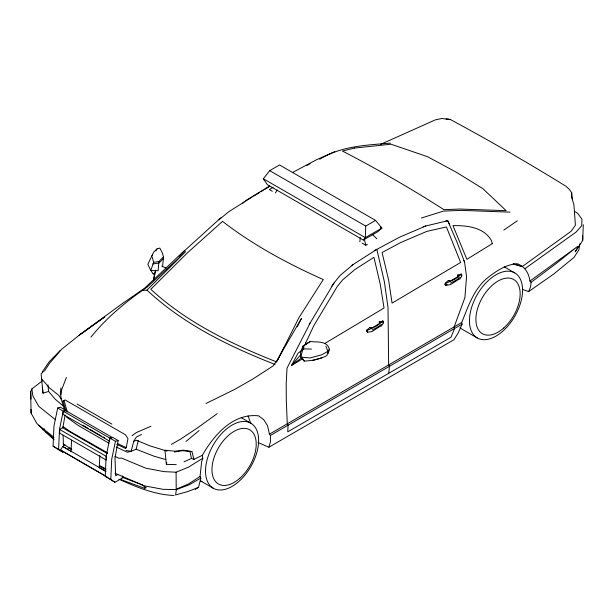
<?xml version="1.0" encoding="UTF-8"?>
<svg xmlns="http://www.w3.org/2000/svg" width="614" height="614" viewBox="0 0 614 614"><rect width="100%" height="100%" fill="white"/><g stroke="black" fill="none" stroke-linecap="round" stroke-linejoin="round"><path stroke-width="0.92" d="M184.054 461.812L191.476 458.428L193.932 459.356L202.29 455.365C213.902 435.142 232.936 412.861 258.755 415.87L263.851 419.846L267.527 425.725L269.423 434.167L270.429 435.433L270.413 441.98L268.901 447.222L258.034 442.533M54.04 437.398L37.001 423.729L31.068 413.107L31.091 409.415M375.553 220.395L365.714 226.082L365.338 237.641L363.319 240.059L267.305 184.622L263.337 178.751L269.692 170.646L279.539 164.959L375.553 220.395L381.916 228.07L377.948 231.616L363.319 240.059M53.057 446.132L62.758 452.15L53.057 446.132L53.971 425.916L57.701 407.965L60.387 407.205L65.944 410.413L63.257 411.173L57.701 407.965M58.606 449.341L59.52 429.125L63.257 411.173M122.547 475.888L123.069 477.638L114.948 482.282L105.24 476.264L106.161 456.048L109.891 438.097L112.577 437.337L118.134 440.545L115.002 457.967L115.632 475.743L117.834 474.492M114.948 482.282L110.796 479.473L111.71 459.257L115.447 441.305L118.134 440.545M71.024 451.459L71.6 440.146M99.238 467.753L99.859 455.496M380.45 144.42L435.426 119.837L441.781 118.517L450.285 119.461C489.511 140.598 528.147 162.879 566.054 186.303L569.416 189.503L571.68 192.727L571.427 196.641L573.883 204.378L575.418 225.184L571.127 231.263L522.268 266.553L513.258 264.035M578.327 246.344L575.195 251.855L582.717 240.419L583.285 224.701M154.743 274.266L153.116 273.821L150.798 270.513L147.813 264.319L153.715 252.055L157.138 248.785L159.809 248.079L162.088 252.408L163.508 256.798L162.556 266.737M329.388 349.297L327.868 351.292L326.993 355.475C320.178 359.282 312.019 360.733 304.245 361.07L300.783 357.11L302.518 350.402L302.909 346.189L310.2 341.491C316.962 342.412 327.369 340.509 329.388 349.297L328.145 353.725M359.858 241.832L360.257 237.518M388.785 372.928L389.483 365.99L388.631 364.632L388.01 307.622L384.402 281.926L376.835 249.361L399.537 237.196L425.84 225.967L447.729 220.718L457.023 242.215L464.552 262.017L466.548 276.607L464.89 297.652L454.084 327.062L454.49 328.674L451.014 337.224L287.743 431.826L288.066 425.095L287.275 423.706L286.301 400.62L286.193 383.75L287.014 368.139L310.392 322.588L334.001 283L339.849 275.717L352.92 264.657L376.835 249.361L374.271 250.604M195.152 489.465L198.529 487.355L200.832 478.099L200.049 476.479L201.645 461.774L202.797 458.221L202.29 455.365M60.901 387.956L60.318 393.152L61.354 399.407L64.57 409.983M531.095 282.302L529.951 281.058L577.452 246.559L556.161 263.536L531.095 282.302L530.573 286.799L528.6 291.627L522.46 289.34M61.078 394.702L61.738 389.46L66.419 377.464M302.518 350.402L303.592 348.929L304.122 345.321M200.832 478.099L189.15 484.83L176.387 489.596L175.573 494.93L187.562 491.63L198.529 487.355M366.642 331.23L366.819 330.109L369.843 327.492L371.977 327.96L379.613 323.471L379.237 321.959L383.029 321.122L383.313 322.979L381.409 326.057L380.526 326.103L372.007 331.583L367.648 332.197L366.642 331.23L367.648 332.197M367.187 331.453L367.372 330.34L376.635 326.057L383.029 321.122M445.05 284.305L445.227 283.192L448.251 280.567L450.384 281.035L458.021 276.546L457.645 275.041L461.436 274.197L461.72 276.062L459.817 279.132L458.934 279.186L450.415 284.666L446.056 285.272L445.05 284.305L446.056 285.272M445.595 284.535L445.779 283.415L455.043 279.132L461.436 274.197M579.839 243.888L578.887 249.806L574.029 257.389L553.705 274.051L528.6 291.627M62.812 427.835L65.122 415.003M153.515 279.854L155.043 271.795M63.365 411.296L62.774 414.158L109.407 441.082L110.006 438.219L63.365 411.296L65.782 410.628L112.423 437.552L110.812 437.997M153.615 279.892L155.664 270.114M176.264 464.637L166.348 464.376L166.77 462.641M116.338 447.076L127.42 452.234L131.12 451.313L136.101 449.233L138.288 440.576M141.466 434.466L136.377 437.068L133.775 441.22L131.12 451.313L126.062 450.446M152.272 257.136L153.646 262.355L150.798 270.513L158.113 270.728L158.919 261.487L163.508 256.798M268.901 447.222L453.93 339.749L458.221 332.903L462.089 324.131L461.682 322.519C468.137 306.931 473.494 289.785 486.764 278.487C495.552 271.442 505.445 264.68 516.973 263.652C524.694 266.154 529.015 273.276 529.951 281.058M31.068 413.107L30.7 391.701L31.874 388.938L42.328 380.88M305.734 342.881L306.079 344.669L305.734 342.881L313.915 325.497L337.232 286.584L342.466 280.061L354.938 269.492L373.934 257.327L380.181 283.875L384.042 308.021L325.006 343.341M283.676 348.038L277.083 361.124L298.972 317.599L323.294 279.562C287.766 263.69 253.405 245.232 222.529 221.385L187.186 253.052L150.821 289.278C186.794 322.603 231.516 344.017 276.668 361.938M297.222 326.871L301.459 318.451L276.323 361.677L273.069 365.952L252.807 379.068L234.717 389.368L205.974 403.498M107.174 477.139L60.609 450.077L62.743 446.432L106.107 471.468M275.31 193.026L277.229 190.041M44.438 371.071L49.435 363.427L61.661 349.236L80.135 334.507L121.979 303.838L144.574 288.227L184.73 250.328M155.733 250.926L157.138 248.785M42.427 371.815L48.836 362.214L60.249 350.394M331.79 286.07L334.001 283M151.574 256.383L152.625 255.025M309.195 324.069L310.392 322.588M43.295 371.439L41.123 373.98L43.003 393.167L48.59 391.433L55.014 398.977L63.679 406.407M300.622 354.915L291.489 365.468L302.779 358.645M90.956 337.094C106.813 317.4 126.346 301.29 147.168 287.114L185.704 251.617L146.976 290.123L142.341 290.476M218.975 219.781L228.868 211.646L252.101 197.063M163.654 258.31L158.957 263.084L152.732 263.928M179.158 256.276L185.106 250.251L220.917 217.709M242.768 203.142L244.149 201.852M116.798 444.336L125.256 448.274L126.123 447.537L117.665 443.6M186.034 441.428L199.089 430.552M381.463 324.476L377.226 327.431L372.061 330.002M459.871 277.551L455.634 280.506L450.469 283.077M301.581 350.464L298.059 353.173L291.489 365.468L301.896 357.571M217.195 413.636L197.677 427.766L180.585 439.14L171.398 444.367M80.135 334.507L104.687 316.947L78.945 335.351M132.018 435.656L136.369 432.548L150.944 426.262M525.024 268.625L576.039 232.1L581.734 225.714L581.942 219.152L577.805 213.457L574.689 211.446M503.795 230.089L517.356 220.756M65.828 410.881L62.958 401.103L63.979 400.405L67.34 411.986M120.298 479.365L144.382 488.222L145.679 487.347M351.361 265.67L352.92 264.657M200.049 476.479L188.705 483.855L176.203 489.212L176.095 472.204L188.559 467.108L202.797 458.221M310.2 341.491L302.909 346.189L300.361 352.85L300.783 357.11L310.009 357.97L321.905 354.723L327.868 351.292L325.911 346.227M245.692 200.609L269.822 185.865M273.184 187.232L269.377 189.557L272.347 191.292M253.697 196.104L259.262 192.742M260.858 191.783L263.245 190.348M264.834 189.388L268.809 186.994M59.658 429.455L106.291 456.379L106.375 460.132L59.742 433.208L59.658 429.455L62.544 427.728L107.542 453.708M461.682 322.519L269.423 434.167M462.089 324.131L270.429 435.433M362.083 243.106L365.791 245.224L367.372 244.311M67.632 449.364L70.065 447.967M64.907 444.774L63.442 445.611L63.081 435.318M62.958 401.103L65.092 399.937L125.54 434.835L127.981 438.642L126.177 447.936L125.256 448.274M306.839 165.458L310.116 163.708M292.394 172.557L316.509 159.747L334.768 151.643M319.671 159.279C340.962 146.094 366.228 145.127 390.427 143.139M38.874 425.356L42.911 429.639L44.53 428.956M133.775 441.22L136.477 440.292L149.977 445.871L167 451.106M445.503 285.049L447.138 284.52M421.396 218.008L443.531 211.078L461.551 210.387L509.942 212.137M423.138 226.804L425.84 225.967M312.48 360.495L322.066 357.663M144.382 488.222L146.301 487.815L141.888 484.83L115.018 473.271M174.407 452.027L182.312 450.699L191.898 451.559L193.932 459.356M153.646 262.355L158.919 261.487M445.848 220.963L447.729 220.718L449.786 224.716M153.116 273.821L154.536 273.844M303.592 348.929L311.498 349.067M176.387 489.596L163.117 489.335L144.712 485.912L141.888 484.83M176.095 472.204L164.076 471.636L145.971 468.244L121.595 458.098L119.047 458.32L114.872 456.325M174.069 495.483C154.605 494.723 136.523 487.086 118.986 479.258M450.285 119.461L446.01 118.955M191.898 451.559L182.903 450.146L174.906 451.213L164.936 450.192L166.348 464.376M165.657 459.533L154.337 456.317L136.101 449.233M513.25 263.851L522.268 266.553M142.486 484.86L122.04 477.231M461.897 274.942L460.884 273.974M461.168 275.832L461.72 276.062M459.295 275.717L457.645 275.041L458.029 277.605M448.251 280.567L449.901 281.243M445.227 283.192L445.779 283.415M383.489 321.866L382.476 320.899M382.76 322.757L383.313 322.979M380.887 322.634L379.237 321.959L379.498 323.67M369.843 327.492L371.493 328.168M366.819 330.109L367.372 330.34M275.087 364.486C228.961 346.357 183.525 324.276 146.976 290.123M161.766 266.154L166.118 268.019M105.815 468.889L99.322 465.427M107.366 452.741L70.088 431.465L63.05 426.561M99.514 466.08L106.061 469.794M101.425 436.017L90.12 429.493M103.022 436.922L104.61 437.828M108.947 443.224L78.147 425.41L66.489 417.052M504.24 266.829L514.793 272.923A37.554 21.682 -60 0 1 502.889 331.084A37.554 21.682 -60 0 1 470.37 312.311A37.554 21.682 -60 0 1 514.793 272.923M380.266 227.119L381.916 228.07L365.338 237.641L263.337 178.751M269.692 170.646L365.714 226.082M477.239 337.961L462.634 329.526A37.554 21.682 -60 0 1 459.932 327.439M241.248 417.673L250.857 423.223A37.554 21.682 -60 0 1 238.953 481.384A37.554 21.682 -60 0 1 206.434 462.611A37.554 21.682 -60 0 1 250.857 423.223M111.878 424.113L77.095 404.027M213.304 488.26L200.502 480.862A37.554 21.682 -60 0 0 202.014 481.606M109.891 438.097L115.447 441.305M71.669 451.758L62.743 446.432M99.483 467.822L105.209 471.13M60.609 450.077L106.422 476.533M105.24 476.264L110.796 479.473M82.706 425.164L88.47 428.534M71.815 449.54L63.173 443.868M69.866 448.136L71.377 449.256M55.582 419.815L38.736 406.338L32.857 395.876L31.874 388.938M45.636 431.673L52.781 437.859M42.911 429.639L54.07 439.67M372.491 234.487L376.85 238.831M41.844 379.122L49.32 387.756L58.982 395.554L61.354 399.407M303.186 359.228L304.245 361.07M463.739 260.305L464.552 262.017M248.071 415.885L250.642 423.023M364.332 239.191L365.791 245.224M189.972 451.766L191.476 458.428M571.68 192.727L572.409 198.867M42.358 387.327L43.003 393.167M47.953 384.955L48.59 391.433M30.7 391.701L31.015 399.085M582.671 235.845L582.717 240.419M492.213 243.712L466.878 259.338L452.971 225.622C467.154 225.476 483.786 227.088 491.545 240.757L492.213 243.712M460.63 262.454L392.077 303.116L388.608 279.969L382.085 252.515L400.95 242.423L426.791 231.386L446.409 226.95L460.63 262.454M354.309 148.089L342.443 151.067C377.157 168.973 411.019 188.567 443.907 209.65L459.878 209.044L506.159 210.679L482.788 188.575L456.148 172.143L427.666 156.754L391.041 144.213L354.309 148.089M239.821 478.275A31.299 18.067 -60 0 0 249.744 429.8A31.299 18.067 -60 0 0 212.72 462.626A31.299 18.067 -60 0 0 239.821 478.275M503.756 327.976A31.299 18.067 -60 0 0 513.68 279.5A31.299 18.067 -60 0 0 476.656 312.326A31.299 18.067 -60 0 0 503.756 327.976"/></g></svg>
